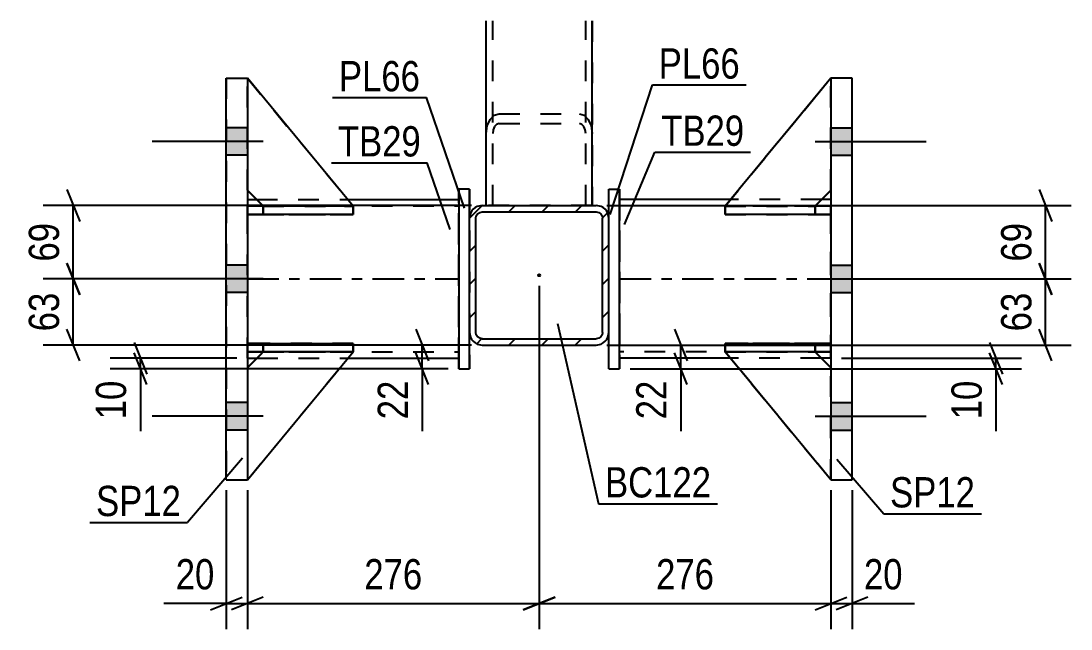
# Model space of a CAD drawing. Header units: millimetres. Extents: x 0 to 841, y 0 to 594.
# Drawn here: x 189.9 to 289.3, y 106.4 to 164 of the extents above; entities that cross this region are included whole.
import ezdxf

# ---------------------------------------------------------------- set-up
doc = ezdxf.new("R2010")
doc.units = ezdxf.units.MM
doc.linetypes.add('DXK_LINE_DOT2', pattern=[3.9198, 1.9599, -1.9599])
doc.linetypes.add('DXK_LINE_DOT3', pattern=[5.9187, 2.979, -0.9799, 0.9799, -0.9799])
doc.styles.add('Arial Narrow', font='ARIALN.TTF', dxfattribs={"height": 0.2})

# ---------------------------------------------------------------- blocks, each defined once
blk = doc.blocks.new('Part-275727292-5548 - 5390')
at = {"color": 2, "linetype": 'Continuous'}
for p, q in [((257.051, 147.066), (246.549, 147.066)), ((266.549, 147.066), (265.657, 147.066)), ((257.038, 132.066), (246.549, 132.066)), ((266.549, 132.066), (265.64, 132.066))]:
    blk.add_line(p, q, dxfattribs=at)
at = {"color": 7, "linetype": 'DXK_LINE_DOT2'}
for p, q in [((246.549, 147.066), (246.549, 147.066)), ((246.549, 147.066), (246.549, 132.066)), ((246.549, 132.066), (246.549, 147.066)), ((265.657, 147.066), (257.051, 147.066)), ((266.549, 147.066), (266.549, 147.066)), ((266.549, 147.066), (266.549, 147.066)), ((266.549, 147.066), (266.549, 132.066)), ((266.549, 132.066), (266.549, 147.066)), ((246.549, 146.466), (246.549, 146.466)), ((266.549, 146.466), (246.549, 146.466)), ((246.549, 132.666), (246.549, 132.666)), ((266.549, 132.666), (246.549, 132.666)), ((246.549, 132.066), (246.549, 132.066)), ((265.64, 132.066), (257.038, 132.066)), ((266.549, 132.066), (266.549, 132.066)), ((266.549, 132.066), (266.549, 132.066))]:
    blk.add_line(p, q, dxfattribs=at)
at = {"color": 7, "linetype": 'DXK_LINE_DOT3'}
blk.add_line((246.549, 139.566), (266.549, 139.566), dxfattribs=at)
blk = doc.blocks.new('Part-275727292-5484 - 5390')
at = {"color": 2, "linetype": 'Continuous'}
for p, q in [((268.549, 158.566), (266.549, 158.566)), ((266.549, 158.566), (266.549, 120.566)), ((268.549, 120.566), (268.549, 158.566)), ((266.549, 120.566), (268.549, 120.566))]:
    blk.add_line(p, q, dxfattribs=at)
at = {"color": 7, "linetype": 'DXK_LINE_DOT2'}
for p, q in [((266.549, 120.566), (266.549, 158.566)), ((268.549, 120.566), (268.549, 158.566))]:
    blk.add_line(p, q, dxfattribs=at)
blk = doc.blocks.new('Part-275727292-5420 - 5390')
at = {"color": 2, "linetype": 'Continuous'}
for p, q in [((212.848, 132.658), (211.348, 131.158)), ((211.348, 120.568), (221.348, 132.658)), ((221.348, 132.658), (212.848, 132.658)), ((212.848, 132.658), (212.848, 132.658)), ((221.348, 132.658), (221.348, 132.658))]:
    blk.add_line(p, q, dxfattribs=at)
at = {"color": 7, "linetype": 'DXK_LINE_DOT2'}
for p, q in [((211.348, 131.158), (212.848, 132.658)), ((211.348, 120.568), (221.348, 132.658)), ((212.848, 132.658), (221.348, 132.658)), ((211.348, 131.158), (211.348, 120.568))]:
    blk.add_line(p, q, dxfattribs=at)
blk = doc.blocks.new('Part-275727292-5424 - 5390')
at = {"color": 2, "linetype": 'Continuous'}
for p, q in [((211.348, 158.568), (211.348, 158.568)), ((221.348, 146.458), (211.35, 158.566)), ((212.838, 146.468), (211.348, 147.958)), ((220.522, 146.458), (221.348, 146.458)), ((221.348, 146.458), (221.348, 146.458))]:
    blk.add_line(p, q, dxfattribs=at)
at = {"color": 7, "linetype": 'DXK_LINE_DOT2'}
for p, q in [((211.348, 158.568), (221.348, 146.458)), ((211.348, 147.958), (211.348, 158.568)), ((211.35, 158.566), (211.348, 158.568)), ((212.848, 146.458), (211.348, 147.958)), ((212.848, 146.458), (212.838, 146.468)), ((221.348, 146.458), (212.848, 146.458)), ((212.848, 146.458), (212.848, 146.458)), ((212.848, 146.458), (220.522, 146.458))]:
    blk.add_line(p, q, dxfattribs=at)
blk = doc.blocks.new('Bolt-275727292-5416 - 5390')
at = {"linetype": 'Continuous'}
for points in [[(211.349, 151.266), (211.349, 153.866), (209.349, 153.866), (209.349, 151.266)], [(211.349, 151.266), (211.349, 153.866), (209.349, 153.866), (209.349, 151.266)], [(211.349, 151.266), (211.349, 153.866), (209.349, 153.866), (209.349, 151.266)], [(211.349, 138.266), (211.349, 140.866), (209.349, 140.866), (209.349, 138.266)], [(211.349, 138.266), (211.349, 140.866), (209.349, 140.866), (209.349, 138.266)], [(211.349, 125.266), (211.349, 127.866), (209.349, 127.866), (209.349, 125.266)], [(211.349, 125.266), (211.349, 127.866), (209.349, 127.866), (209.349, 125.266)], [(211.349, 125.266), (211.349, 127.866), (209.349, 127.866), (209.349, 125.266)]]:
    blk.add_hatch(color=1, dxfattribs=at).paths.add_polyline_path(points)
at = {"color": 1, "linetype": 'Continuous'}
for p, q in [((211.349, 153.866), (209.349, 153.866)), ((211.349, 153.866), (209.349, 153.866)), ((211.349, 153.866), (209.349, 153.866)), ((212.849, 152.566), (202.349, 152.566)), ((212.849, 152.566), (202.349, 152.566)), ((212.849, 152.566), (202.349, 152.566)), ((211.349, 151.266), (209.349, 151.266)), ((211.349, 151.266), (209.349, 151.266)), ((211.349, 151.266), (209.349, 151.266)), ((211.349, 140.866), (209.349, 140.866)), ((211.349, 140.866), (209.349, 140.866)), ((212.849, 139.566), (202.349, 139.566)), ((212.849, 139.566), (202.349, 139.566)), ((211.349, 138.266), (209.349, 138.266)), ((211.349, 138.266), (209.349, 138.266)), ((211.349, 127.866), (209.349, 127.866)), ((211.349, 127.866), (209.349, 127.866)), ((211.349, 127.866), (209.349, 127.866)), ((212.849, 126.566), (202.349, 126.566)), ((212.849, 126.566), (202.349, 126.566)), ((212.849, 126.566), (202.349, 126.566)), ((211.349, 125.266), (209.349, 125.266)), ((211.349, 125.266), (209.349, 125.266)), ((211.349, 125.266), (209.349, 125.266))]:
    blk.add_line(p, q, dxfattribs=at)
blk = doc.blocks.new('Part-275727292-5408 - 5390')
at = {"color": 2, "linetype": 'Continuous'}
for p, q in [((256.549, 132.658), (256.549, 132.658)), ((265.049, 132.658), (256.549, 132.658)), ((266.549, 120.568), (256.549, 132.658)), ((265.049, 132.658), (265.049, 132.658)), ((265.049, 132.658), (266.549, 131.158))]:
    blk.add_line(p, q, dxfattribs=at)
at = {"color": 7, "linetype": 'DXK_LINE_DOT2'}
for p, q in [((256.549, 132.658), (265.049, 132.658)), ((266.549, 120.568), (256.549, 132.658)), ((265.049, 132.658), (266.549, 131.158)), ((266.549, 131.158), (266.549, 120.568))]:
    blk.add_line(p, q, dxfattribs=at)
blk = doc.blocks.new('Part-275727292-5410 - 5390')
at = {"color": 2, "linetype": 'Continuous'}
for p, q in [((266.549, 158.568), (256.549, 146.458)), ((266.549, 158.568), (266.549, 158.568)), ((265.059, 146.468), (266.549, 147.958)), ((257.375, 146.458), (256.549, 146.458)), ((256.549, 146.458), (256.549, 146.458))]:
    blk.add_line(p, q, dxfattribs=at)
at = {"color": 7, "linetype": 'DXK_LINE_DOT2'}
for p, q in [((256.549, 146.458), (266.549, 158.568)), ((266.549, 147.958), (266.549, 158.568)), ((265.049, 146.458), (266.549, 147.958)), ((265.049, 146.458), (256.549, 146.458)), ((265.049, 146.458), (257.375, 146.458)), ((265.049, 146.458), (265.059, 146.468)), ((265.049, 146.458), (265.049, 146.458))]:
    blk.add_line(p, q, dxfattribs=at)
blk = doc.blocks.new('Bolt-275727292-5417 - 5390')
at = {"linetype": 'Continuous'}
for points in [[(268.549, 151.266), (268.549, 153.866), (266.549, 153.866), (266.549, 151.266)], [(268.549, 151.266), (268.549, 153.866), (266.549, 153.866), (266.549, 151.266)], [(268.549, 151.266), (268.549, 153.866), (266.549, 153.866), (266.549, 151.266)], [(268.549, 138.266), (268.549, 140.866), (266.549, 140.866), (266.549, 138.266)], [(268.549, 138.266), (268.549, 140.866), (266.549, 140.866), (266.549, 138.266)], [(268.549, 125.266), (268.549, 127.866), (266.549, 127.866), (266.549, 125.266)], [(268.549, 125.266), (268.549, 127.866), (266.549, 127.866), (266.549, 125.266)], [(268.549, 125.266), (268.549, 127.866), (266.549, 127.866), (266.549, 125.266)]]:
    blk.add_hatch(color=1, dxfattribs=at).paths.add_polyline_path(points)
at = {"color": 1, "linetype": 'Continuous'}
for p, q in [((266.549, 153.866), (268.549, 153.866)), ((266.549, 153.866), (268.549, 153.866)), ((266.549, 153.866), (268.549, 153.866)), ((265.049, 152.566), (275.549, 152.566)), ((265.049, 152.566), (275.549, 152.566)), ((265.049, 152.566), (275.549, 152.566)), ((266.549, 151.266), (268.549, 151.266)), ((266.549, 151.266), (268.549, 151.266)), ((266.549, 151.266), (268.549, 151.266)), ((266.549, 140.866), (268.549, 140.866)), ((266.549, 140.866), (268.549, 140.866)), ((265.049, 139.566), (275.549, 139.566)), ((265.049, 139.566), (275.549, 139.566)), ((266.549, 138.266), (268.549, 138.266)), ((266.549, 138.266), (268.549, 138.266)), ((266.549, 127.866), (268.549, 127.866)), ((266.549, 127.866), (268.549, 127.866)), ((266.549, 127.866), (268.549, 127.866)), ((265.049, 126.566), (275.549, 126.566)), ((265.049, 126.566), (275.549, 126.566)), ((265.049, 126.566), (275.549, 126.566)), ((266.549, 125.266), (268.549, 125.266)), ((266.549, 125.266), (268.549, 125.266)), ((266.549, 125.266), (268.549, 125.266))]:
    blk.add_line(p, q, dxfattribs=at)
blk = doc.blocks.new('Part-275727292-5508 - 5390')
at = {"color": 7, "linetype": 'DXK_LINE_DOT2'}
for p, q in [((211.348, 133.468), (212.848, 133.468)), ((221.348, 133.468), (211.348, 133.468)), ((211.348, 133.468), (211.348, 133.468)), ((211.348, 133.468), (211.348, 132.668)), ((211.348, 133.468), (211.348, 132.668)), ((212.848, 133.468), (221.348, 133.468)), ((212.848, 133.468), (212.848, 132.668)), ((221.348, 133.468), (221.348, 132.668)), ((212.848, 132.668), (211.348, 132.668)), ((211.348, 132.668), (221.348, 132.668)), ((211.348, 132.668), (211.348, 132.668)), ((221.348, 132.668), (212.848, 132.668))]:
    blk.add_line(p, q, dxfattribs=at)
blk = doc.blocks.new('Part-275727292-5444 - 5390')
at = {"linetype": 'Continuous'}
h = blk.add_hatch(dxfattribs=at)
h.set_pattern_fill('', scale=0.7, style=0, pattern_type=0)
h.set_pattern_definition([(45, (233.5494, 146.5108), (-1.57154, 1.57154), [])])
h.paths.add_polyline_path([(244.349, 146.511), (233.549, 146.511), (233.09, 146.42), (232.701, 146.159), (232.441, 145.77), (232.349, 145.311), (232.349, 134.511), (232.441, 134.052), (232.701, 133.662), (233.09, 133.402), (233.549, 133.311), (244.349, 133.311), (244.809, 133.402), (245.198, 133.662), (245.458, 134.052), (245.549, 134.511), (245.549, 145.311), (245.458, 145.77), (245.198, 146.159), (244.809, 146.42)])
h.paths.add_polyline_path([(244.904, 145.54), (244.949, 145.311), (244.949, 134.511), (244.904, 134.281), (244.774, 134.087), (244.579, 133.957), (244.349, 133.911), (233.549, 133.911), (233.32, 133.957), (233.125, 134.087), (232.995, 134.281), (232.949, 134.511), (232.949, 145.311), (232.995, 145.54), (233.125, 145.735), (233.32, 145.865), (233.549, 145.911), (244.349, 145.911), (244.579, 145.865), (244.774, 145.735)])
blk.add_hatch(color=30, dxfattribs=at).paths.add_polyline_path([(238.949, 139.811, -1), (238.949, 140.011, -1)])
at = {"color": 2, "linetype": 'Continuous'}
for p, q in [((233.549, 146.511), (233.09, 146.42)), ((233.549, 146.511), (233.549, 146.511)), ((233.549, 146.511), (244.349, 146.511)), ((244.349, 146.511), (244.349, 146.511)), ((244.809, 146.42), (244.349, 146.511)), ((232.441, 145.77), (232.349, 145.311)), ((232.349, 145.311), (232.349, 145.311)), ((232.349, 134.511), (232.349, 145.311)), ((232.949, 145.311), (232.995, 145.54)), ((232.949, 145.311), (232.949, 145.311)), ((232.949, 134.511), (232.949, 145.311)), ((232.995, 145.54), (233.125, 145.735)), ((233.125, 145.735), (233.32, 145.865)), ((233.32, 145.865), (233.549, 145.911)), ((233.549, 145.911), (233.549, 145.911)), ((233.549, 145.911), (244.349, 145.911)), ((244.349, 145.911), (244.349, 145.911)), ((244.349, 145.911), (244.579, 145.865)), ((244.579, 145.865), (244.774, 145.735)), ((244.774, 145.735), (244.904, 145.54)), ((244.904, 145.54), (244.949, 145.311)), ((244.949, 145.311), (244.949, 145.311)), ((244.949, 134.511), (244.949, 145.311)), ((245.549, 145.311), (245.458, 145.77)), ((245.549, 145.311), (245.549, 145.311)), ((245.549, 134.511), (245.549, 145.311)), ((232.349, 134.511), (232.349, 134.511)), ((232.349, 134.511), (232.441, 134.052)), ((232.949, 134.511), (232.949, 134.511)), ((232.995, 134.281), (232.949, 134.511)), ((233.125, 134.087), (232.995, 134.281)), ((244.904, 134.281), (244.774, 134.087)), ((244.949, 134.511), (244.904, 134.281)), ((244.949, 134.511), (244.949, 134.511)), ((245.458, 134.052), (245.549, 134.511)), ((245.549, 134.511), (245.549, 134.511)), ((233.09, 133.402), (233.549, 133.311)), ((233.32, 133.957), (233.125, 134.087)), ((233.549, 133.911), (233.32, 133.957)), ((233.549, 133.911), (233.549, 133.911)), ((233.549, 133.911), (244.349, 133.911)), ((233.549, 133.311), (233.549, 133.311)), ((233.549, 133.311), (244.349, 133.311)), ((244.579, 133.957), (244.349, 133.911)), ((244.349, 133.911), (244.349, 133.911)), ((244.349, 133.311), (244.809, 133.402)), ((244.349, 133.311), (244.349, 133.311)), ((244.774, 134.087), (244.579, 133.957))]:
    blk.add_line(p, q, dxfattribs=at)
at = {"color": 7, "linetype": 'DXK_LINE_DOT3'}
blk.add_line((238.949, 139.911), (238.949, 139.911), dxfattribs=at)
at = {"color": 30, "linetype": 'DXK_LINE_DOT3'}
blk.add_line((238.949, 139.911), (238.949, 139.911), dxfattribs=at)
at = {"color": 30, "linetype": 'Continuous'}
blk.add_circle((238.949, 139.911), 0.1, dxfattribs=at)
at = {"color": 2, "linetype": 'Continuous'}
for centre, start, end in [((233.549, 145.311), 112.50002, 157.50002), ((244.349, 145.311), 22.50002, 67.50002), ((233.549, 134.511), 202.50002, 247.50002), ((244.349, 134.511), 292.50002, 337.50002)]:
    blk.add_arc(centre, 1.2, start, end, dxfattribs=at)
blk = doc.blocks.new('Part-275727292-5465 - 5390')
at = {"color": 7, "linetype": 'DXK_LINE_DOT2'}
for p, q in [((233.949, 146.511), (233.949, 163.969)), ((234.549, 146.511), (234.549, 163.969)), ((243.349, 146.511), (243.349, 163.969)), ((243.949, 163.969), (243.949, 146.511)), ((233.949, 146.511), (243.949, 146.511)), ((243.949, 146.511), (235.149, 146.511))]:
    blk.add_line(p, q, dxfattribs=at)
blk = doc.blocks.new('Part-275727292-5470 - 5390')
at = {"color": 2, "linetype": 'Continuous'}
for p, q in [((233.949, 146.511), (233.949, 163.969)), ((243.949, 146.511), (243.949, 163.969))]:
    blk.add_line(p, q, dxfattribs=at)
at = {"color": 7, "linetype": 'DXK_LINE_DOT2'}
for p, q in [((234.549, 146.511), (234.549, 163.969)), ((243.349, 146.511), (243.349, 163.969)), ((234.301, 154.642), (234.69, 155.045)), ((234.69, 155.045), (235.149, 155.187)), ((235.149, 155.187), (242.749, 155.187)), ((242.749, 155.187), (243.209, 155.045)), ((243.209, 155.045), (243.598, 154.642)), ((233.949, 153.326), (234.041, 154.038)), ((234.041, 154.038), (234.301, 154.642)), ((234.725, 153.984), (234.595, 153.682)), ((234.92, 154.186), (234.725, 153.984)), ((235.149, 154.256), (234.92, 154.186)), ((235.149, 154.256), (242.749, 154.256)), ((242.979, 154.186), (242.749, 154.256)), ((243.174, 153.984), (242.979, 154.186)), ((243.304, 153.682), (243.174, 153.984)), ((243.598, 154.642), (243.858, 154.038)), ((243.858, 154.038), (243.949, 153.326)), ((234.595, 153.682), (234.549, 153.326)), ((243.349, 153.326), (243.304, 153.682)), ((243.949, 146.511), (233.949, 146.511))]:
    blk.add_line(p, q, dxfattribs=at)
blk = doc.blocks.new('Part-275727292-5553 - 5390')
at = {"color": 2, "linetype": 'Continuous'}
for p, q in [((245.549, 148.069), (245.549, 148.069)), ((245.549, 148.069), (246.549, 148.069)), ((245.549, 145.315), (245.549, 148.069)), ((246.549, 148.069), (246.549, 148.069)), ((246.549, 131.069), (246.549, 148.069)), ((245.549, 131.069), (245.549, 134.507)), ((245.549, 131.069), (246.549, 131.069)), ((246.549, 131.069), (246.549, 131.069))]:
    blk.add_line(p, q, dxfattribs=at)
at = {"color": 7, "linetype": 'DXK_LINE_DOT2'}
for p, q in [((245.549, 131.069), (245.549, 148.069)), ((246.549, 148.069), (246.549, 131.069)), ((245.549, 134.507), (245.549, 145.315)), ((246.549, 131.069), (246.549, 131.069))]:
    blk.add_line(p, q, dxfattribs=at)
blk = doc.blocks.new('Part-275727292-5489 - 5390')
at = {"color": 2, "linetype": 'Continuous'}
for p, q in [((209.349, 158.566), (209.349, 158.566)), ((209.349, 158.566), (211.349, 158.566)), ((209.349, 120.566), (209.349, 158.566)), ((211.349, 158.566), (211.349, 120.566)), ((209.349, 120.566), (209.349, 120.566)), ((209.349, 120.566), (211.349, 120.566))]:
    blk.add_line(p, q, dxfattribs=at)
at = {"color": 7, "linetype": 'DXK_LINE_DOT2'}
for p, q in [((209.349, 158.566), (209.349, 120.566)), ((211.349, 158.566), (211.349, 120.566))]:
    blk.add_line(p, q, dxfattribs=at)
blk = doc.blocks.new('Part-275727292-5506 - 5390')
at = {"color": 7, "linetype": 'DXK_LINE_DOT2'}
for p, q in [((211.348, 147.958), (211.348, 158.568)), ((211.348, 158.568), (221.348, 146.458)), ((211.348, 158.568), (221.348, 146.458)), ((212.848, 146.458), (211.348, 147.958)), ((211.348, 147.958), (212.848, 146.458)), ((221.348, 146.458), (212.848, 146.458)), ((212.848, 146.458), (212.848, 146.458)), ((212.848, 146.458), (221.348, 146.458)), ((221.348, 146.458), (221.348, 146.458))]:
    blk.add_line(p, q, dxfattribs=at)
blk = doc.blocks.new('Part-275727292-5509 - 5390')
at = {"color": 7, "linetype": 'DXK_LINE_DOT2'}
for p, q in [((211.348, 146.468), (212.848, 146.468)), ((220.693, 146.468), (211.348, 146.468)), ((211.348, 146.468), (211.348, 146.468)), ((211.348, 146.468), (211.348, 145.668)), ((211.348, 146.468), (211.348, 145.668)), ((212.848, 146.468), (221.348, 146.468)), ((212.848, 146.468), (212.848, 145.668)), ((221.348, 146.468), (221.348, 145.668)), ((212.848, 145.668), (211.348, 145.668)), ((211.348, 145.668), (221.348, 145.668)), ((211.348, 145.668), (211.348, 145.668)), ((221.348, 145.668), (212.848, 145.668))]:
    blk.add_line(p, q, dxfattribs=at)
blk = doc.blocks.new('Part-275727292-5510 - 5390')
at = {"color": 2, "linetype": 'Continuous'}
for p, q in [((211.348, 133.468), (221.348, 133.469)), ((211.348, 133.468), (211.348, 133.469)), ((211.348, 132.668), (211.348, 133.468)), ((221.348, 132.669), (221.348, 133.469)), ((221.348, 132.669), (211.348, 132.668)), ((211.348, 132.668), (211.348, 132.669))]:
    blk.add_line(p, q, dxfattribs=at)
at = {"color": 7, "linetype": 'DXK_LINE_DOT2'}
for p, q in [((211.348, 132.669), (211.348, 133.469)), ((212.848, 133.469), (211.348, 133.469)), ((212.848, 132.669), (212.848, 133.469)), ((221.348, 133.469), (212.848, 133.469)), ((211.348, 132.669), (212.848, 132.669)), ((212.848, 132.669), (221.348, 132.669))]:
    blk.add_line(p, q, dxfattribs=at)
blk = doc.blocks.new('Part-275727292-5511 - 5390')
at = {"color": 2, "linetype": 'Continuous'}
for p, q in [((211.348, 146.468), (220.522, 146.469)), ((211.348, 146.468), (211.348, 146.469)), ((211.348, 145.668), (211.348, 146.468)), ((221.348, 146.469), (221.34, 146.469)), ((221.348, 145.669), (221.348, 146.469)), ((221.348, 145.669), (211.348, 145.668)), ((211.348, 145.668), (211.348, 145.669))]:
    blk.add_line(p, q, dxfattribs=at)
at = {"color": 7, "linetype": 'DXK_LINE_DOT2'}
for p, q in [((211.348, 145.669), (211.348, 146.469)), ((212.848, 146.469), (211.348, 146.469)), ((212.848, 145.669), (212.848, 146.469)), ((212.848, 146.469), (221.34, 146.469)), ((220.522, 146.469), (221.34, 146.469)), ((211.348, 145.669), (212.848, 145.669)), ((212.848, 145.669), (221.348, 145.669))]:
    blk.add_line(p, q, dxfattribs=at)
blk = doc.blocks.new('Part-275727292-5512 - 5390')
at = {"color": 7, "linetype": 'DXK_LINE_DOT2'}
for p, q in [((256.549, 132.668), (256.549, 133.468)), ((256.549, 133.468), (265.049, 133.468)), ((266.549, 133.468), (256.549, 133.468)), ((265.049, 132.668), (265.049, 133.468)), ((265.049, 133.468), (266.549, 133.468)), ((266.549, 132.668), (266.549, 133.468)), ((266.549, 132.668), (266.549, 133.468)), ((266.549, 133.468), (266.549, 133.468)), ((265.049, 132.668), (256.549, 132.668)), ((256.549, 132.668), (266.549, 132.668)), ((266.549, 132.668), (265.049, 132.668)), ((266.549, 132.668), (266.549, 132.668))]:
    blk.add_line(p, q, dxfattribs=at)
blk = doc.blocks.new('Part-275727292-5513 - 5390')
at = {"color": 7, "linetype": 'DXK_LINE_DOT2'}
for p, q in [((256.549, 145.668), (256.549, 146.468)), ((256.549, 146.468), (265.049, 146.468)), ((266.549, 146.468), (256.549, 146.468)), ((265.049, 145.668), (265.049, 146.468)), ((265.049, 146.468), (266.549, 146.468)), ((266.549, 145.668), (266.549, 146.468)), ((266.549, 145.668), (266.549, 146.468)), ((266.549, 146.468), (266.549, 146.468)), ((265.049, 145.668), (256.549, 145.668)), ((256.549, 145.668), (266.549, 145.668)), ((266.549, 145.668), (265.049, 145.668)), ((266.549, 145.668), (266.549, 145.668))]:
    blk.add_line(p, q, dxfattribs=at)
blk = doc.blocks.new('Part-275727292-5514 - 5390')
at = {"color": 2, "linetype": 'Continuous'}
for p, q in [((256.549, 133.469), (266.549, 133.468)), ((256.549, 133.469), (256.549, 132.669)), ((266.549, 133.468), (266.549, 133.469)), ((266.549, 133.468), (266.549, 132.668)), ((266.549, 132.668), (256.549, 132.669)), ((266.549, 132.668), (266.549, 132.669))]:
    blk.add_line(p, q, dxfattribs=at)
at = {"color": 7, "linetype": 'DXK_LINE_DOT2'}
for p, q in [((265.049, 133.469), (256.549, 133.469)), ((266.549, 133.469), (265.049, 133.469)), ((265.049, 133.469), (265.049, 132.669)), ((266.549, 133.469), (266.549, 132.669)), ((256.549, 132.669), (265.049, 132.669)), ((265.049, 132.669), (266.549, 132.669))]:
    blk.add_line(p, q, dxfattribs=at)
blk = doc.blocks.new('Part-275727292-5515 - 5390')
at = {"color": 2, "linetype": 'Continuous'}
for p, q in [((256.557, 146.469), (256.549, 146.469)), ((256.549, 146.469), (256.549, 145.669)), ((266.549, 146.468), (257.375, 146.469)), ((266.549, 146.468), (266.549, 146.469)), ((266.549, 146.468), (266.549, 145.668)), ((266.549, 145.668), (256.549, 145.669)), ((266.549, 145.668), (266.549, 145.669))]:
    blk.add_line(p, q, dxfattribs=at)
at = {"color": 7, "linetype": 'DXK_LINE_DOT2'}
for p, q in [((257.375, 146.469), (256.557, 146.469)), ((265.049, 146.469), (256.557, 146.469)), ((266.549, 146.469), (265.049, 146.469)), ((265.049, 146.469), (265.049, 145.669)), ((266.549, 146.469), (266.549, 145.669)), ((256.549, 145.669), (265.049, 145.669)), ((265.049, 145.669), (266.549, 145.669))]:
    blk.add_line(p, q, dxfattribs=at)
blk = doc.blocks.new('Part-275727292-5516 - 5390')
at = {"color": 7, "linetype": 'DXK_LINE_DOT2'}
for p, q in [((212.848, 132.658), (211.348, 131.158)), ((211.348, 120.568), (221.348, 132.658)), ((211.348, 131.158), (212.848, 132.658)), ((211.348, 120.568), (221.348, 132.658)), ((221.348, 132.658), (212.848, 132.658)), ((212.848, 132.658), (212.848, 132.658)), ((212.848, 132.658), (221.348, 132.658)), ((221.348, 132.658), (221.348, 132.658)), ((211.348, 131.158), (211.348, 120.568))]:
    blk.add_line(p, q, dxfattribs=at)
blk = doc.blocks.new('Part-275727292-5522 - 5390')
at = {"color": 2, "linetype": 'Continuous'}
for p, q in [((231.349, 148.069), (231.349, 148.069)), ((232.349, 148.069), (231.349, 148.069)), ((231.349, 148.069), (231.349, 131.069)), ((232.349, 148.069), (232.349, 148.069)), ((232.349, 145.307), (232.349, 148.069)), ((232.349, 131.069), (232.349, 134.515)), ((231.349, 131.069), (231.349, 131.069)), ((231.349, 131.069), (232.349, 131.069)), ((232.349, 131.069), (232.349, 131.069))]:
    blk.add_line(p, q, dxfattribs=at)
at = {"color": 7, "linetype": 'DXK_LINE_DOT2'}
for p, q in [((231.349, 131.069), (231.349, 148.069)), ((232.349, 148.069), (232.349, 131.069)), ((232.349, 134.515), (232.349, 145.307))]:
    blk.add_line(p, q, dxfattribs=at)
blk = doc.blocks.new('Part-275727292-5527 - 5390')
at = {"color": 2, "linetype": 'Continuous'}
for p, q in [((211.349, 147.066), (212.24, 147.066)), ((220.846, 147.066), (231.349, 147.066)), ((211.349, 132.066), (212.257, 132.066)), ((220.859, 132.066), (231.349, 132.066))]:
    blk.add_line(p, q, dxfattribs=at)
at = {"color": 7, "linetype": 'DXK_LINE_DOT2'}
for p, q in [((211.349, 147.066), (211.349, 147.066)), ((211.349, 147.066), (211.349, 132.066)), ((211.349, 132.066), (211.349, 147.066)), ((212.24, 147.066), (220.846, 147.066)), ((231.349, 147.066), (231.349, 147.066)), ((231.349, 147.066), (231.349, 132.066)), ((231.349, 132.066), (231.349, 147.066)), ((211.349, 146.466), (211.349, 146.466)), ((211.349, 146.466), (231.349, 146.466)), ((211.349, 132.666), (211.349, 132.666)), ((211.349, 132.666), (231.349, 132.666)), ((211.349, 132.066), (211.349, 132.066)), ((212.257, 132.066), (220.859, 132.066)), ((231.349, 132.066), (231.349, 132.066)), ((231.349, 132.066), (231.349, 132.066))]:
    blk.add_line(p, q, dxfattribs=at)
at = {"color": 7, "linetype": 'DXK_LINE_DOT3'}
blk.add_line((211.349, 139.566), (231.349, 139.566), dxfattribs=at)
blk = doc.blocks.new('Part-275727292-5528 - 5390')
at = {"color": 7, "linetype": 'DXK_LINE_DOT2'}
for p, q in [((256.549, 132.658), (265.049, 132.658)), ((266.549, 120.568), (256.549, 132.658)), ((256.549, 132.658), (256.549, 132.658)), ((265.049, 132.658), (256.549, 132.658)), ((256.549, 132.658), (266.549, 120.568)), ((265.049, 132.658), (266.549, 131.158)), ((265.049, 132.658), (265.049, 132.658)), ((266.549, 131.158), (265.049, 132.658)), ((266.549, 131.158), (266.549, 120.568))]:
    blk.add_line(p, q, dxfattribs=at)
blk = doc.blocks.new('Part-275727292-5530 - 5390')
at = {"color": 7, "linetype": 'DXK_LINE_DOT2'}
for p, q in [((266.549, 158.568), (256.549, 146.458)), ((256.549, 146.458), (266.549, 158.568)), ((266.549, 147.958), (266.549, 158.568)), ((265.049, 146.458), (266.549, 147.958)), ((265.049, 146.458), (266.549, 147.958)), ((256.549, 146.458), (265.049, 146.458)), ((256.549, 146.458), (256.549, 146.458)), ((265.049, 146.458), (256.549, 146.458)), ((265.049, 146.458), (265.049, 146.458))]:
    blk.add_line(p, q, dxfattribs=at)
blk = doc.blocks.new('StraightDimension-275727292-17647 - 5390')
at = {"color": 7, "linetype": 'Continuous'}
for p, q in [((209.349, 119.566), (209.349, 106.443)), ((211.349, 119.566), (211.349, 106.443)), ((207.849, 108.243), (210.849, 109.443)), ((212.849, 109.443), (209.849, 108.243)), ((209.349, 108.843), (203.443, 108.843)), ((209.349, 108.843), (203.443, 108.843)), ((209.349, 108.843), (211.349, 108.843))]:
    blk.add_line(p, q, dxfattribs=at)
at = {"color": 0}
blk.add_wipeout([(208.824, 109.593), (208.824, 113.793), (203.968, 113.793), (203.968, 109.593)], dxfattribs=at)
at = {"color": 3, "style": 'Arial Narrow'}
blk.add_text('20', height=2.8633, dxfattribs=at).set_placement((204.568, 110.193))
blk = doc.blocks.new('StraightDimension-275727292-17619 - 5390')
at = {"color": 7, "linetype": 'Continuous'}
for p, q in [((251.741, 134.811), (252.941, 131.811)), ((245.349, 133.311), (254.741, 133.311)), ((252.341, 131.069), (252.341, 133.311)), ((252.941, 129.569), (251.741, 132.569)), ((247.549, 131.069), (254.741, 131.069)), ((252.341, 131.069), (252.341, 125.162)), ((252.341, 131.069), (252.341, 125.162))]:
    blk.add_line(p, q, dxfattribs=at)
at = {"color": 0}
blk.add_wipeout([(251.591, 130.544), (247.391, 130.544), (247.391, 125.687), (251.591, 125.687)], dxfattribs=at)
at = {"color": 3, "style": 'Arial Narrow'}
blk.add_text('22', height=2.8633, rotation=90.00021, dxfattribs=at).set_placement((250.991, 126.287))
blk = doc.blocks.new('StraightDimension-275727292-17646 - 5390')
at = {"color": 7, "linetype": 'Continuous'}
for p, q in [((238.949, 138.913), (238.949, 106.443)), ((211.349, 119.566), (211.349, 106.443)), ((212.849, 109.443), (209.849, 108.243)), ((237.449, 108.243), (240.449, 109.443)), ((211.349, 108.843), (238.949, 108.843))]:
    blk.add_line(p, q, dxfattribs=at)
at = {"color": 0}
blk.add_wipeout([(228.491, 109.593), (228.491, 113.793), (221.807, 113.793), (221.807, 109.593)], dxfattribs=at)
at = {"color": 3, "style": 'Arial Narrow'}
blk.add_text('276', height=2.8633, dxfattribs=at).set_placement((222.407, 110.193))
blk = doc.blocks.new('StraightDimension-275727292-17565 - 5390')
at = {"color": 7, "linetype": 'Continuous'}
for p, q in [((194.279, 141.066), (195.479, 138.066)), ((204.321, 139.566), (192.029, 139.566)), ((194.879, 133.311), (194.879, 139.566)), ((195.479, 131.811), (194.279, 134.811)), ((232.549, 133.311), (192.029, 133.311))]:
    blk.add_line(p, q, dxfattribs=at)
at = {"color": 0}
blk.add_wipeout([(194.129, 138.867), (189.929, 138.867), (189.929, 134.01), (194.129, 134.011)], dxfattribs=at)
at = {"color": 3, "style": 'Arial Narrow'}
blk.add_text('63', height=2.8633, rotation=90.00021, dxfattribs=at).set_placement((193.529, 134.611))
blk = doc.blocks.new('StraightDimension-275727292-17586 - 5390')
at = {"color": 7, "linetype": 'Continuous'}
for p, q in [((286.259, 148.011), (287.459, 145.011)), ((245.349, 146.511), (289.259, 146.511)), ((286.859, 139.566), (286.859, 146.511)), ((287.459, 138.066), (286.259, 141.066)), ((273.55, 139.566), (289.259, 139.566))]:
    blk.add_line(p, q, dxfattribs=at)
at = {"color": 0}
blk.add_wipeout([(286.109, 145.467), (281.909, 145.467), (281.909, 140.611), (286.109, 140.611)], dxfattribs=at)
at = {"color": 3, "style": 'Arial Narrow'}
blk.add_text('69', height=2.8633, rotation=90.00021, dxfattribs=at).set_placement((285.509, 141.211))
blk = doc.blocks.new('StraightDimension-275727292-17637 - 5390')
at = {"color": 7, "linetype": 'Continuous'}
for p, q in [((281.563, 133.566), (282.763, 130.566)), ((282.763, 129.569), (281.563, 132.569)), ((267.549, 132.066), (284.563, 132.066)), ((282.163, 131.069), (282.163, 132.066)), ((247.549, 131.069), (284.563, 131.069)), ((282.163, 131.069), (282.163, 125.162)), ((282.163, 131.069), (282.163, 125.162))]:
    blk.add_line(p, q, dxfattribs=at)
at = {"color": 0}
blk.add_wipeout([(281.413, 130.544), (277.213, 130.544), (277.213, 125.687), (281.413, 125.687)], dxfattribs=at)
at = {"color": 3, "style": 'Arial Narrow'}
blk.add_text('10', height=2.8633, rotation=90.00021, dxfattribs=at).set_placement((280.813, 126.287))
blk = doc.blocks.new('StraightDimension-275727292-17644 - 5390')
at = {"color": 7, "linetype": 'Continuous'}
for p, q in [((266.55, 119.566), (266.55, 106.443)), ((268.549, 119.566), (268.549, 106.443)), ((265.05, 108.243), (268.05, 109.443)), ((270.049, 109.443), (267.049, 108.243)), ((266.55, 108.843), (268.549, 108.843)), ((268.549, 108.843), (274.455, 108.843)), ((268.549, 108.843), (274.455, 108.843))]:
    blk.add_line(p, q, dxfattribs=at)
at = {"color": 0}
blk.add_wipeout([(273.93, 109.593), (273.93, 113.793), (269.074, 113.793), (269.074, 109.593)], dxfattribs=at)
at = {"color": 3, "style": 'Arial Narrow'}
blk.add_text('20', height=2.8633, dxfattribs=at).set_placement((269.674, 110.193))
blk = doc.blocks.new('StraightDimension-275727292-17564 - 5390')
at = {"color": 7, "linetype": 'Continuous'}
for p, q in [((194.279, 148.011), (195.479, 145.011)), ((232.549, 146.511), (192.029, 146.511)), ((194.879, 139.566), (194.879, 146.511)), ((195.479, 138.066), (194.279, 141.066)), ((204.321, 139.566), (192.029, 139.566))]:
    blk.add_line(p, q, dxfattribs=at)
at = {"color": 0}
blk.add_wipeout([(194.129, 145.467), (189.929, 145.467), (189.929, 140.61), (194.129, 140.611)], dxfattribs=at)
at = {"color": 3, "style": 'Arial Narrow'}
blk.add_text('69', height=2.8633, rotation=90.00021, dxfattribs=at).set_placement((193.529, 141.211))
blk = doc.blocks.new('StraightDimension-275727292-17587 - 5390')
at = {"color": 7, "linetype": 'Continuous'}
for p, q in [((286.259, 141.066), (287.459, 138.066)), ((273.55, 139.566), (289.259, 139.566)), ((286.859, 133.311), (286.859, 139.566)), ((287.459, 131.811), (286.259, 134.811)), ((245.349, 133.311), (289.259, 133.311))]:
    blk.add_line(p, q, dxfattribs=at)
at = {"color": 0}
blk.add_wipeout([(286.109, 138.867), (281.909, 138.867), (281.909, 134.011), (286.109, 134.011)], dxfattribs=at)
at = {"color": 3, "style": 'Arial Narrow'}
blk.add_text('63', height=2.8633, rotation=90.00021, dxfattribs=at).set_placement((285.509, 134.611))
blk = doc.blocks.new('StraightDimension-275727292-17608 - 5390')
at = {"color": 7, "linetype": 'Continuous'}
for p, q in [((227.29, 134.811), (228.49, 131.811)), ((232.549, 133.311), (225.04, 133.311)), ((227.89, 131.069), (227.89, 133.311)), ((228.49, 129.569), (227.29, 132.569)), ((230.349, 131.069), (225.04, 131.069)), ((227.89, 131.069), (227.89, 125.162)), ((227.89, 131.069), (227.89, 125.162))]:
    blk.add_line(p, q, dxfattribs=at)
at = {"color": 0}
blk.add_wipeout([(227.14, 130.544), (222.94, 130.543), (222.94, 125.687), (227.14, 125.687)], dxfattribs=at)
at = {"color": 3, "style": 'Arial Narrow'}
blk.add_text('22', height=2.8633, rotation=90.00021, dxfattribs=at).set_placement((226.54, 126.287))
blk = doc.blocks.new('StraightDimension-275727292-17630 - 5390')
at = {"color": 7, "linetype": 'Continuous'}
for p, q in [((200.621, 133.566), (201.821, 130.566)), ((201.821, 129.569), (200.621, 132.569)), ((210.349, 132.066), (198.371, 132.066)), ((201.221, 131.069), (201.221, 132.066)), ((230.349, 131.069), (198.371, 131.069)), ((201.221, 131.069), (201.221, 125.162)), ((201.221, 131.069), (201.221, 125.162))]:
    blk.add_line(p, q, dxfattribs=at)
at = {"color": 0}
blk.add_wipeout([(200.471, 130.544), (196.271, 130.543), (196.271, 125.687), (200.471, 125.687)], dxfattribs=at)
at = {"color": 3, "style": 'Arial Narrow'}
blk.add_text('10', height=2.8633, rotation=90.00021, dxfattribs=at).set_placement((199.871, 126.287))
blk = doc.blocks.new('StraightDimension-275727292-17645 - 5390')
at = {"color": 7, "linetype": 'Continuous'}
for p, q in [((238.949, 138.913), (238.949, 106.443)), ((266.55, 119.566), (266.55, 106.443)), ((240.449, 109.443), (237.449, 108.243)), ((265.05, 108.243), (268.05, 109.443)), ((238.949, 108.843), (266.55, 108.843))]:
    blk.add_line(p, q, dxfattribs=at)
at = {"color": 0}
blk.add_wipeout([(256.092, 109.593), (256.092, 113.793), (249.408, 113.793), (249.408, 109.593)], dxfattribs=at)
at = {"color": 3, "style": 'Arial Narrow'}
blk.add_text('276', height=2.8633, dxfattribs=at).set_placement((250.008, 110.193))
blk = doc.blocks.new('Mark-275727292-5544 - 5390')
at = {"color": 30, "linetype": 'Continuous'}
for p, q in [((247.014, 144.7), (249.897, 151.558)), ((249.897, 151.558), (258.952, 151.558))]:
    blk.add_line(p, q, dxfattribs=at)
at = {"color": 0}
blk.add_wipeout([(258.352, 152.158), (258.352, 155.158), (250.497, 155.158), (250.497, 152.158)], dxfattribs=at)
blk.add_wipeout([(258.352, 152.158), (258.352, 155.158), (250.497, 155.158), (250.497, 152.158)], dxfattribs=at)
at = {"color": 3, "style": 'Arial Narrow'}
blk.add_text('TB29', height=2.8633, dxfattribs=at).set_placement((250.497, 152.158))
blk = doc.blocks.new('Mark-275727292-5480 - 5390')
at = {"color": 30, "linetype": 'Continuous'}
for p, q in [((267.117, 122.499), (271.542, 117.346)), ((271.542, 117.346), (280.782, 117.346))]:
    blk.add_line(p, q, dxfattribs=at)
at = {"color": 0}
blk.add_wipeout([(280.182, 117.946), (280.182, 120.946), (272.142, 120.946), (272.142, 117.946)], dxfattribs=at)
blk.add_wipeout([(280.182, 117.946), (280.182, 120.946), (272.142, 120.946), (272.142, 117.946)], dxfattribs=at)
at = {"color": 3, "style": 'Arial Narrow'}
blk.add_text('SP12', height=2.8633, dxfattribs=at).set_placement((272.142, 117.946))
blk = doc.blocks.new('Mark-275727292-5440 - 5390')
at = {"color": 30, "linetype": 'Continuous'}
for p, q in [((240.689, 135.359), (244.575, 118.29)), ((244.575, 118.29), (255.824, 118.29))]:
    blk.add_line(p, q, dxfattribs=at)
at = {"color": 0}
blk.add_wipeout([(255.224, 118.89), (255.224, 121.89), (245.175, 121.89), (245.175, 118.89)], dxfattribs=at)
blk.add_wipeout([(255.224, 118.89), (255.224, 121.89), (245.175, 121.89), (245.175, 118.89)], dxfattribs=at)
at = {"color": 3, "style": 'Arial Narrow'}
blk.add_text('BC122', height=2.8633, dxfattribs=at).set_placement((245.175, 118.89))
blk = doc.blocks.new('Mark-275727292-5549 - 5390')
at = {"color": 30, "linetype": 'Continuous'}
for p, q in [((245.666, 145.65), (249.659, 157.918)), ((249.659, 157.918), (258.535, 157.918))]:
    blk.add_line(p, q, dxfattribs=at)
at = {"color": 0}
blk.add_wipeout([(257.935, 158.518), (257.935, 161.518), (250.259, 161.518), (250.259, 158.518)], dxfattribs=at)
blk.add_wipeout([(257.935, 158.518), (257.935, 161.518), (250.259, 161.518), (250.259, 158.518)], dxfattribs=at)
at = {"color": 3, "style": 'Arial Narrow'}
blk.add_text('PL66', height=2.8633, dxfattribs=at).set_placement((250.259, 158.518))
blk = doc.blocks.new('Mark-275727292-5485 - 5390')
at = {"color": 30, "linetype": 'Continuous'}
for p in [(210.882, 122.612), (196.43, 116.526)]:
    blk.add_line(p, (205.669, 116.526), dxfattribs=at)
at = {"color": 0}
blk.add_wipeout([(205.069, 117.126), (205.069, 120.126), (197.03, 120.126), (197.03, 117.126)], dxfattribs=at)
blk.add_wipeout([(205.069, 117.126), (205.069, 120.126), (197.03, 120.126), (197.03, 117.126)], dxfattribs=at)
at = {"color": 3, "style": 'Arial Narrow'}
blk.add_text('SP12', height=2.8633, dxfattribs=at).set_placement((197.03, 117.126))
blk = doc.blocks.new('Mark-275727292-5518 - 5390')
at = {"color": 30, "linetype": 'Continuous'}
for p in [(219.407, 156.717), (231.885, 146.251)]:
    blk.add_line(p, (228.283, 156.717), dxfattribs=at)
at = {"color": 0}
blk.add_wipeout([(227.683, 157.317), (227.683, 160.317), (220.007, 160.317), (220.007, 157.317)], dxfattribs=at)
blk.add_wipeout([(227.683, 157.317), (227.683, 160.317), (220.007, 160.317), (220.007, 157.317)], dxfattribs=at)
at = {"color": 3, "style": 'Arial Narrow'}
blk.add_text('PL66', height=2.8633, dxfattribs=at).set_placement((220.007, 157.317))
blk = doc.blocks.new('Mark-275727292-5523 - 5390')
at = {"color": 30, "linetype": 'Continuous'}
for p in [(219.306, 150.553), (230.542, 144.236)]:
    blk.add_line(p, (228.361, 150.553), dxfattribs=at)
at = {"color": 0}
blk.add_wipeout([(227.761, 151.153), (227.761, 154.153), (219.906, 154.153), (219.906, 151.153)], dxfattribs=at)
blk.add_wipeout([(227.761, 151.153), (227.761, 154.153), (219.906, 154.153), (219.906, 151.153)], dxfattribs=at)
at = {"color": 3, "style": 'Arial Narrow'}
blk.add_text('TB29', height=2.8633, dxfattribs=at).set_placement((219.906, 151.153))

msp = doc.modelspace()

# ---------------------------------------------------------------- block references
for name in ['Part-275727292-5465 - 5390', 'Part-275727292-5470 - 5390', 'Part-275727292-5489 - 5390', 'Part-275727292-5424 - 5390', 'Part-275727292-5506 - 5390', 'Part-275727292-5410 - 5390', 'Part-275727292-5530 - 5390', 'Part-275727292-5484 - 5390', 'Bolt-275727292-5416 - 5390', 'Bolt-275727292-5417 - 5390', 'Part-275727292-5522 - 5390', 'Part-275727292-5553 - 5390', 'Part-275727292-5527 - 5390', 'Part-275727292-5548 - 5390', 'Part-275727292-5511 - 5390', 'Part-275727292-5509 - 5390', 'Part-275727292-5444 - 5390', 'Part-275727292-5515 - 5390', 'Part-275727292-5513 - 5390', 'Part-275727292-5510 - 5390', 'Part-275727292-5508 - 5390', 'Part-275727292-5514 - 5390', 'Part-275727292-5512 - 5390', 'Part-275727292-5420 - 5390', 'Part-275727292-5516 - 5390', 'Part-275727292-5408 - 5390', 'Part-275727292-5528 - 5390', 'StraightDimension-275727292-17647 - 5390', 'StraightDimension-275727292-17644 - 5390']:
    msp.add_blockref(name, (0, 0))

# ---------------------------------------------------------------- next in the draw order: block references
for name in ['StraightDimension-275727292-17586 - 5390', 'StraightDimension-275727292-17646 - 5390', 'StraightDimension-275727292-17619 - 5390']:
    msp.add_blockref(name, (0, 0))

# ---------------------------------------------------------------- next in the draw order: block references
for name in ['Mark-275727292-5544 - 5390', 'StraightDimension-275727292-17565 - 5390', 'StraightDimension-275727292-17637 - 5390', 'Mark-275727292-5485 - 5390']:
    msp.add_blockref(name, (0, 0))

# ---------------------------------------------------------------- next in the draw order: block references
for name in ['Mark-275727292-5549 - 5390', 'StraightDimension-275727292-17564 - 5390', 'StraightDimension-275727292-17587 - 5390', 'StraightDimension-275727292-17608 - 5390']:
    msp.add_blockref(name, (0, 0))

# ---------------------------------------------------------------- next in the draw order: block references
for name in ['Mark-275727292-5518 - 5390', 'StraightDimension-275727292-17645 - 5390', 'StraightDimension-275727292-17630 - 5390']:
    msp.add_blockref(name, (0, 0))

# ---------------------------------------------------------------- next in the draw order: block references
for name in ['Mark-275727292-5523 - 5390', 'Mark-275727292-5440 - 5390', 'Mark-275727292-5480 - 5390']:
    msp.add_blockref(name, (0, 0))

doc.saveas('drawing.dxf')
